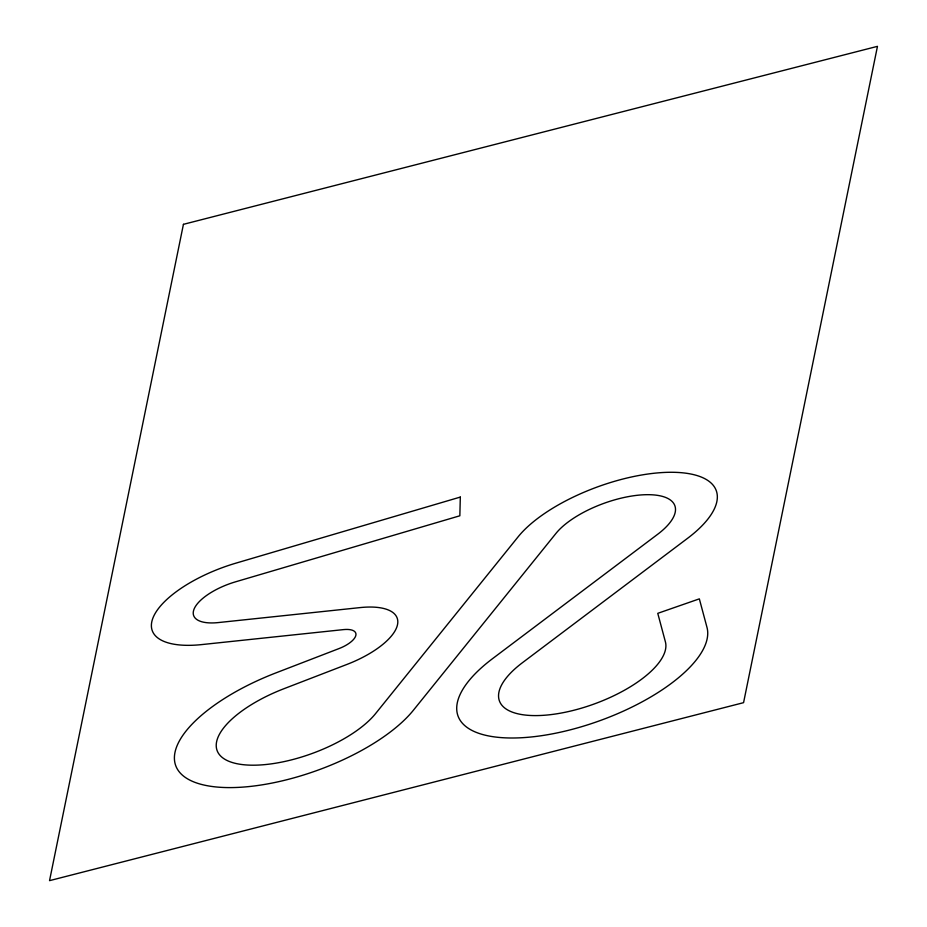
<?xml version="1.0" encoding="UTF-8"?>
<svg xmlns="http://www.w3.org/2000/svg" width="927" height="927" viewBox="0 0 927 927"><rect width="100%" height="100%" fill="white"/><g stroke="black" fill="none" stroke-linecap="round" stroke-linejoin="round"><path stroke-width="1.39" d="M460.313 497.081L459.85 515.783L235.516 581.832A44.056 17.636 -20 0 0 194.16 608.888A44.056 17.636 -20 0 0 218.332 622.573L360.139 607.591A66.084 26.454 -20 0 1 397.428 625.018A66.084 26.454 -20 0 1 346.999 664.404L283.963 688.703A88.111 35.272 -20 0 0 233.847 762.967A88.111 35.272 -20 0 0 375.574 713.605L518.158 536.779A110.139 44.09 -20 0 1 672.446 472.283A110.139 44.09 -20 0 1 687.51 538.367L522.411 662.724A88.111 35.272 -20 0 0 554.937 714.08A88.111 35.272 -20 0 0 665.401 641.843L657.764 613.338L699.34 598.865L706.977 627.359A132.167 52.909 -20 0 1 541.287 735.725A132.167 52.909 -20 0 1 492.504 658.691L657.602 534.334A66.084 26.454 -20 0 0 648.564 494.682A66.084 26.454 -20 0 0 555.991 533.373L413.419 710.209A132.167 52.909 -20 0 1 200.823 784.254A132.167 52.909 -20 0 1 275.991 672.863L339.039 648.564A22.028 8.818 -20 0 0 355.841 635.435A22.028 8.818 -20 0 0 343.407 629.618L201.611 644.601A88.111 35.272 -20 0 1 153.245 617.243A88.111 35.272 -20 0 1 235.979 563.129L460.313 497.081M183.43 224.334L49.537 880.65L743.57 702.666L877.463 46.35L183.43 224.334"/></g></svg>
